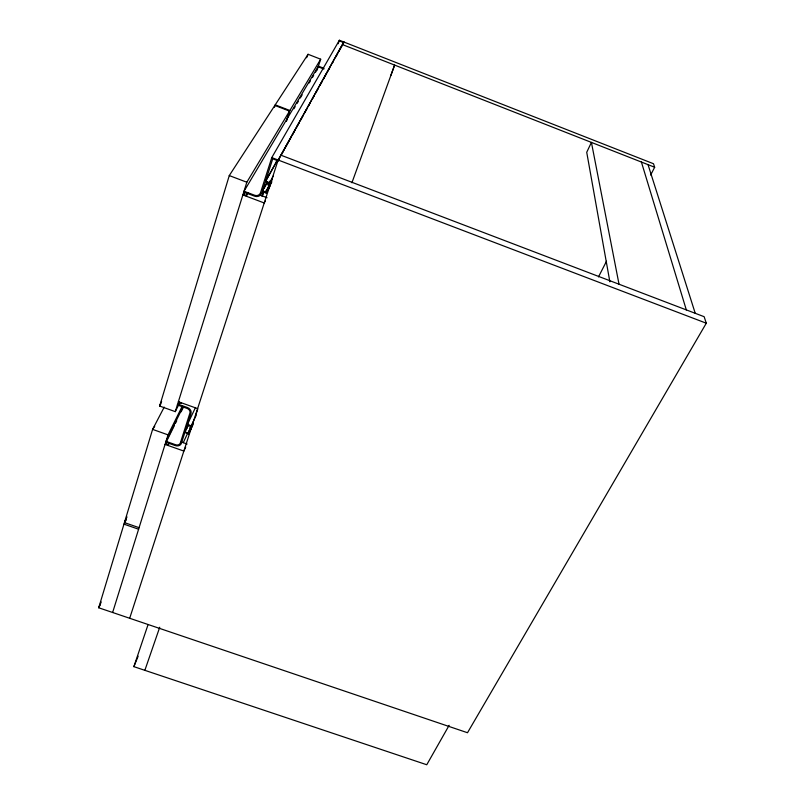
<?xml version="1.0" encoding="UTF-8"?>
<svg xmlns="http://www.w3.org/2000/svg" width="805" height="805" viewBox="0 0 805 805"><rect width="100%" height="100%" fill="white"/><g stroke="black" fill="none" stroke-linecap="round" stroke-linejoin="round"><path stroke-width="1.21" d="M286.449 120.67L289.528 111.11L274.837 105.445L229.274 175.581L159.642 406.052L175.279 411.637L178.65 404.925M112.63 612.494L168.034 434.871L182.473 405.73M175.279 411.637L246.833 182.222L289.528 111.11M169.261 442.639L168.165 444.883L165.931 444.098L166.444 442.448L175.228 445.568A5.192 4.176 23 0 0 181.387 443.324L184.858 432.506L188.652 433.855L192.888 424.768M196.028 415.611L191.248 425.825L187.434 424.466L190.986 413.418A5.283 4.317 23.8 0 0 187.334 407.501L178.368 404.291L178.901 402.57L181.185 403.386L181.367 402.792M247.699 193.27L246.441 195.424L243.905 194.468L244.549 192.395L254.541 196.158A5.987 5.434 35.8 0 0 261.746 193.049L262.219 191.6L266.264 193.13L269.856 186.508M168.165 444.883L167.983 445.457L169.08 443.203M246.441 195.424L246.199 196.168L248.091 192.928M274.465 107.246L275.219 104.851L308.074 54.287L320.682 59.208L317.16 69.904M343.161 43.732L343.755 41.971L339.368 40.25L271.778 157.599L260.558 192.606A4.87 4.417 35.8 0 1 254.803 195.313L244.016 191.268L318.398 66.161L323.932 68.324M190.252 428.491L188.129 433.03L185.039 431.933L187.253 425.05L190.352 426.157L189.94 427.425L190.644 427.676L193.301 422.001M271.718 181.075L265.71 192.083L262.45 190.855L265.318 181.94L268.588 183.178L268.055 184.828L268.85 185.13L272.442 178.549M273.247 176.124L269.625 182.725L265.559 181.185L272.734 158.827L276.85 160.396L276.356 161.926L277.162 162.238L279.597 157.85M262.209 195.977L263.748 191.198M262.209 196.47L263.748 191.691M286.429 121.253L289.88 110.506L320.682 59.208M265.71 192.083L271.637 180.572M188.129 433.03L191.721 424.96M266.264 193.13L271.818 181.96M268.85 185.13L269.625 182.725M188.652 433.855L193.482 422.937M190.644 427.676L191.248 425.825M277.162 162.238L343.755 41.971M129.686 618.27L278.148 160.024L343.926 42.041L653.499 163.737L654.656 167.249L650.651 175.077M195.494 416.024L197.758 409.041M338.201 43.742L339.368 40.25M343.131 44.396L343.926 42.041M449.14 725.315L426.761 764.75L133.882 666.651L148.07 624.579M144.86 670.324L159.732 627.236M351.916 182.765L394.621 65.094L390.817 75.519M133.882 666.651L138.148 656.206M161.604 401.423L159.642 406.052L160.819 403.828M306.614 57.739L308.074 54.287M101.219 602.009L98.703 607.775L467.504 732.731L706.297 323.208L704.144 316.697L280.854 155.164M126.989 516.87L124.433 522.596L139.084 527.678M185.714 447.047L183.852 451.072L165.055 444.42M183.258 442.67L188.038 432.446M185.039 431.933L188.259 425.131M186.468 429.105L188.612 424.567M187.434 424.466L195.504 407.481M100.323 604.374L98.703 607.775L123.97 524.146L126.204 519.638M165.931 444.098L167.038 441.844M183.178 406.606L166.011 441.351L175.5 444.712A4.085 3.28 23 0 0 180.34 442.951L189.92 413.035A4.156 3.391 23.8 0 0 187.052 408.397L177.372 404.925M166.534 441.422L174.484 425.302M175.591 423.058L176.698 420.804M181.135 411.818L183.349 407.32M126.113 519.215L124.433 522.596L152.598 429.387L164.21 407.129M178.368 404.291L179.495 402.047M598.487 276.91L606.507 261.243M265.358 200.868L264.231 202.971L242.879 194.911M268.055 184.828L270.46 180.451M262.45 190.855L267.32 182.071M264.04 188.3L267.089 182.805M265.922 180.843L277.494 160.145M281.438 154.56L283.883 150.163M285.101 147.969L291.209 137.001M292.436 134.807L294.882 130.42M296.713 127.12L299.158 122.732M300.386 120.539L302.821 116.151M304.662 112.861L307.108 108.474M308.325 106.28L310.156 102.98M312.602 98.592L314.433 95.302M315.661 93.108L318.106 88.721M319.937 85.431L322.382 81.043M323.61 78.84L326.659 73.356M327.887 71.162L329.718 67.872M332.163 63.484L333.381 61.291M335.826 56.903L337.657 53.603M338.885 51.409L341.944 45.925M265.559 181.185L277.574 159.732M293.885 108.796L295.153 106.642M297.075 103.412L298.343 101.259M300.255 98.029L302.167 94.799M309.18 82.955L310.458 80.802M312.37 77.572L313.648 75.418M315.56 72.188L317.472 68.958M243.905 194.468L245.173 192.325M125.258 522.002L123.97 524.146L138.611 529.217M154.711 426.298L152.598 429.387L168.034 434.871M188.541 431.762L189.245 432.013M181.296 441.965L187.112 444.028M178.378 401.725L197.607 408.608M229.274 175.581L246.833 182.222M266.244 190.443L267.029 190.745M260.005 195.072L267.039 197.728M271.778 157.599L277.906 159.933M278.148 160.024L706.297 323.208M275.219 104.851L289.88 110.506M318.76 67.016L323.892 69.019M340.042 41.176L342.98 42.333M342.497 44.607L654.656 167.249M648.035 164.643L695.238 313.306M641.404 162.036L686.323 309.905M619.025 284.225L591.423 142.405L586.724 152.286L609.868 281.831"/></g></svg>
